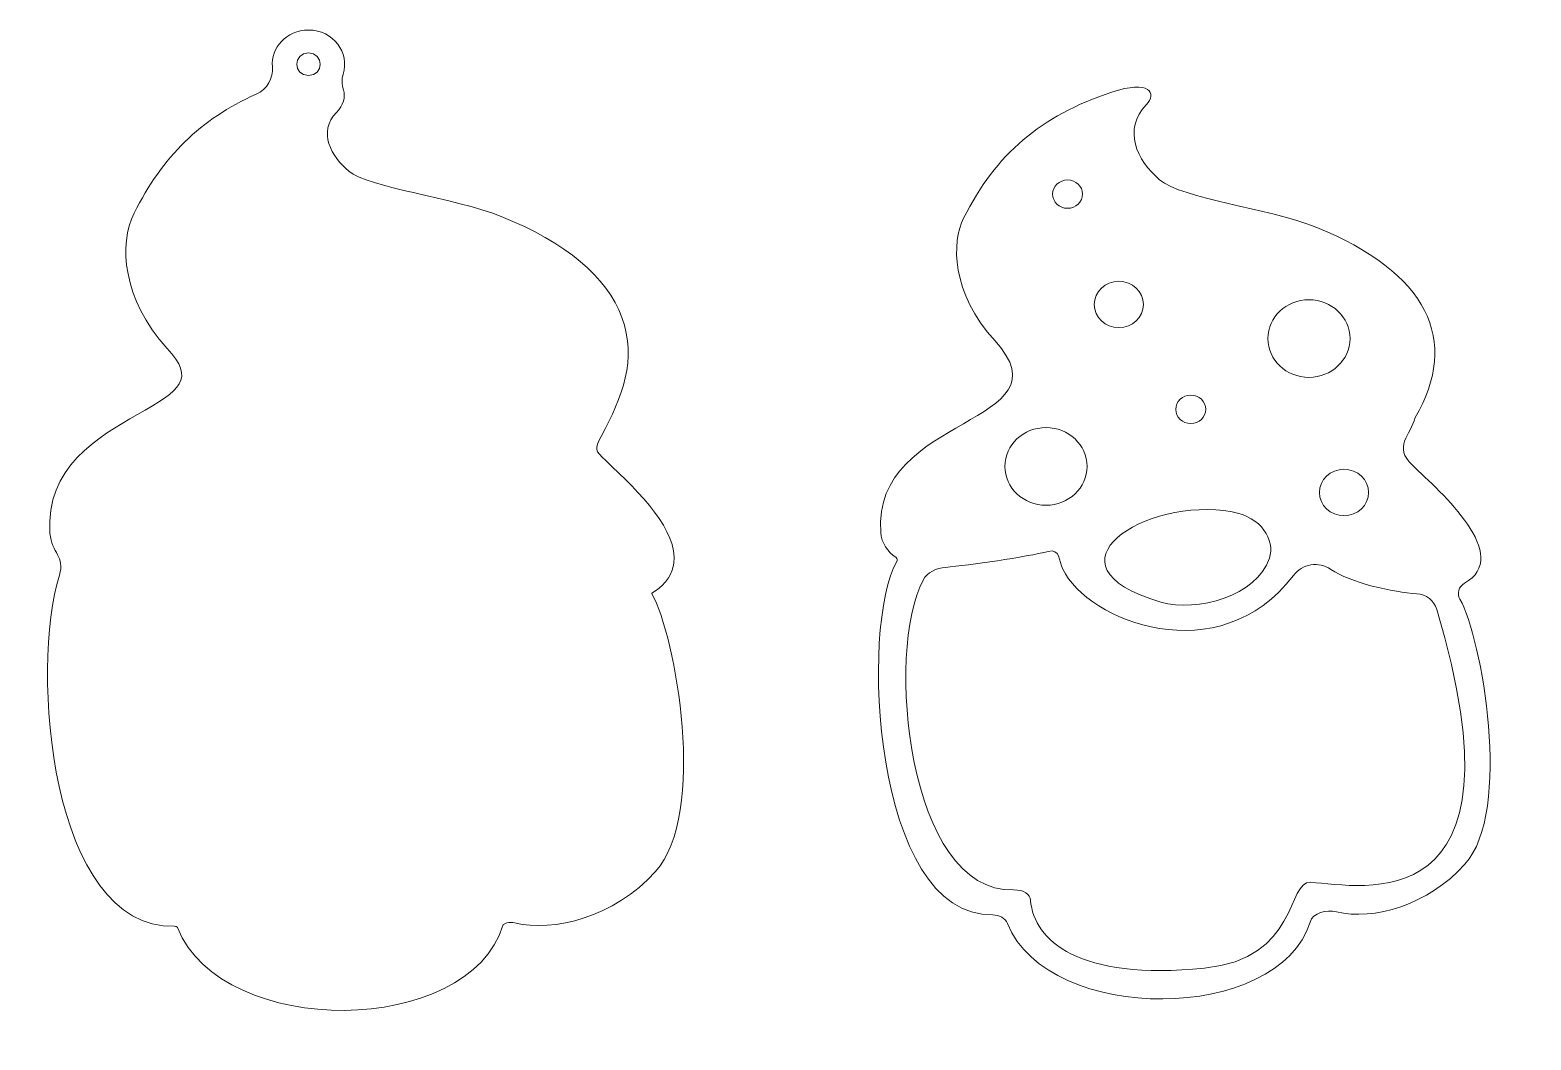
# Model space of a CAD drawing. Header units: inches. Extents: x 1.26 to 8.83, y -0.11 to 4.98.
import ezdxf

# ---------------------------------------------------------------- set-up
doc = ezdxf.new("R2010")
doc.units = ezdxf.units.IN
doc.header["$MEASUREMENT"] = 0
doc.layers.add('_U+0421_U+043B_U+043E_U+0439 1', color=7, linetype='Continuous')

msp = doc.modelspace()

# ---------------------------------------------------------------- linework, layer by layer
at = {"layer": '_U+0421_U+043B_U+043E_U+0439 1', "color": 12, "lineweight": 9, "true_color": 0xe30613}
for points, knots in [([(4.3929, 2.1409), (4.392, 2.1425), (4.3927, 2.1442), (4.3931, 2.1444), (4.4746, 2.1902), (4.4984, 2.2514), (4.504, 2.2948), (4.5249, 2.4578), (4.3377, 2.6475), (4.1605, 2.8125), (4.1052, 2.8641), (4.1025, 2.8673), (4.138, 2.9343), (4.2448, 3.1361), (4.3198, 3.3203), (4.2416, 3.5339), (4.1663, 3.7397), (3.9614, 3.9111), (3.6326, 4.0433), (3.3949, 4.1389), (2.965, 4.1871), (2.8644, 4.2713), (2.7765, 4.3449), (2.707, 4.4688), (2.8025, 4.5676), (2.8371, 4.6035), (2.8496, 4.6453), (2.8375, 4.6812), (2.8287, 4.7071), (2.8281, 4.7352), (2.8364, 4.7612), (2.8701, 4.8667), (2.788, 4.9829), (2.6614, 4.9829), (2.5486, 4.9829), (2.4723, 4.8914), (2.4792, 4.7979), (2.4834, 4.7399), (2.4529, 4.6844), (2.3972, 4.6594), (2.1161, 4.5332), (1.9268, 4.3468), (1.7814, 4.0591), (1.7034, 3.9048), (1.7225, 3.6259), (1.9487, 3.3778), (2.0909, 3.2218), (2.0189, 3.1706), (1.7982, 3.044), (1.6019, 2.9315), (1.3332, 2.7774), (1.3575, 2.4461), (1.3649, 2.3449), (1.4351, 2.3293), (1.4049, 2.2338), (1.2567, 1.7655), (1.3582, 0.4521), (1.9848, 0.4645), (1.9919, 0.4645), (1.9988, 0.4616), (2.0004, 0.4576), (2.2313, -0.1087), (3.4702, -0.0918), (3.6418, 0.4692), (3.6447, 0.4786), (3.6734, 0.4879), (3.702, 0.4811), (3.8968, 0.4349), (4.2028, 0.509), (4.4109, 0.74), (4.6738, 1.0318), (4.5144, 1.9276), (4.3929, 2.1409)], [0, 0, 0, 0, 1, 1, 1, 2, 2, 2, 3, 3, 3, 4, 4, 4, 5, 5, 5, 6, 6, 6, 7, 7, 7, 8, 8, 8, 9, 9, 9, 10, 10, 10, 11, 11, 11, 12, 12, 12, 13, 13, 13, 14, 14, 14, 15, 15, 15, 16, 16, 16, 17, 17, 17, 18, 18, 18, 19, 19, 19, 20, 20, 20, 21, 21, 21, 22, 22, 22, 23, 23, 23, 24, 24, 24, 24]), ([(2.6614, 4.7531), (2.5832, 4.7531), (2.5833, 4.8677), (2.6614, 4.8677), (2.7395, 4.8677), (2.7394, 4.7531), (2.6614, 4.7531)], [0, 0, 0, 0, 1, 1, 1, 2, 2, 2, 2]), ([(8.469, 2.1137), (8.4531, 2.1417), (8.4627, 2.1773), (8.4916, 2.1936), (8.7362, 2.3309), (8.3757, 2.6516), (8.2292, 2.7887), (8.1301, 2.8815), (8.2196, 2.9409), (8.2433, 3.0287), (8.4698, 3.4182), (8.31, 3.7607), (7.7384, 3.9906), (7.4987, 4.087), (7.0721, 4.1293), (6.9537, 4.2284), (6.8384, 4.325), (6.7675, 4.4823), (6.8872, 4.6062), (6.9442, 4.6652), (6.9019, 4.7324), (6.7136, 4.6699), (6.3522, 4.55), (6.1302, 4.3598), (5.9657, 4.0344), (5.905, 3.9145), (5.9011, 3.6598), (6.1241, 3.4152), (6.5107, 2.9912), (5.5037, 3.0483), (5.5475, 2.4501), (5.5515, 2.3962), (5.5822, 2.3532), (5.6248, 2.323), (5.6313, 2.3184), (5.6332, 2.3104), (5.6292, 2.3038), (5.443, 1.9907), (5.5029, 0.5121), (6.1134, 0.5217), (6.145, 0.5222), (6.1752, 0.5059), (6.1865, 0.4782), (6.3964, -0.0364), (7.5576, -0.0235), (7.7131, 0.4851), (7.7279, 0.5333), (7.7946, 0.5489), (7.8463, 0.5367), (8.0331, 0.4924), (8.309, 0.5716), (8.4943, 0.7772), (8.7348, 1.0442), (8.5793, 1.9203), (8.469, 2.1137)], [0, 0, 0, 0, 1, 1, 1, 2, 2, 2, 3, 3, 3, 4, 4, 4, 5, 5, 5, 6, 6, 6, 7, 7, 7, 8, 8, 8, 9, 9, 9, 10, 10, 10, 11, 11, 11, 12, 12, 12, 13, 13, 13, 14, 14, 14, 15, 15, 15, 16, 16, 16, 17, 17, 17, 18, 18, 18, 18]), ([(6.4897, 4.2272), (6.5315, 4.2272), (6.5655, 4.1952), (6.5655, 4.1556), (6.5655, 4.1161), (6.5315, 4.084), (6.4897, 4.084), (6.4478, 4.084), (6.4139, 4.1161), (6.4139, 4.1556), (6.4139, 4.1952), (6.4478, 4.2272), (6.4897, 4.2272)], [0, 0, 0, 0, 1, 1, 1, 2, 2, 2, 3, 3, 3, 4, 4, 4, 4]), ([(6.7486, 3.7163), (6.817, 3.7163), (6.8724, 3.6639), (6.8724, 3.5993), (6.8724, 3.5347), (6.817, 3.4824), (6.7486, 3.4824), (6.6803, 3.4824), (6.6248, 3.5347), (6.6248, 3.5993), (6.6248, 3.6639), (6.6803, 3.7163), (6.7486, 3.7163)], [0, 0, 0, 0, 1, 1, 1, 2, 2, 2, 3, 3, 3, 4, 4, 4, 4]), ([(7.7073, 3.6233), (7.8218, 3.6233), (7.9145, 3.5357), (7.9145, 3.4276), (7.9145, 3.3195), (7.8218, 3.2318), (7.7073, 3.2318), (7.5929, 3.2318), (7.5002, 3.3195), (7.5002, 3.4276), (7.5002, 3.5357), (7.5929, 3.6233), (7.7073, 3.6233)], [0, 0, 0, 0, 1, 1, 1, 2, 2, 2, 3, 3, 3, 4, 4, 4, 4]), ([(7.1112, 3.1422), (7.153, 3.1422), (7.1869, 3.1101), (7.1869, 3.0706), (7.1869, 3.031), (7.153, 2.999), (7.1112, 2.999), (7.0693, 2.999), (7.0354, 3.0311), (7.0354, 3.0706), (7.0354, 3.1101), (7.0693, 3.1422), (7.1112, 3.1422)], [0, 0, 0, 0, 1, 1, 1, 2, 2, 2, 3, 3, 3, 4, 4, 4, 4]), ([(6.381, 2.9787), (6.4954, 2.9787), (6.5881, 2.8911), (6.5881, 2.783), (6.5881, 2.6749), (6.4954, 2.5872), (6.381, 2.5872), (6.2666, 2.5872), (6.1738, 2.6749), (6.1738, 2.783), (6.1738, 2.8911), (6.2666, 2.9787), (6.381, 2.9787)], [0, 0, 0, 0, 1, 1, 1, 2, 2, 2, 3, 3, 3, 4, 4, 4, 4]), ([(8.008, 2.6517), (8.008, 2.5871), (7.9526, 2.5347), (7.8842, 2.5347), (7.8158, 2.5347), (7.7604, 2.5871), (7.7604, 2.6517), (7.7604, 2.7163), (7.8158, 2.7687), (7.8842, 2.7687), (7.9526, 2.7687), (8.008, 2.7163), (8.008, 2.6517)], [0, 0, 0, 0, 1, 1, 1, 2, 2, 2, 3, 3, 3, 4, 4, 4, 4]), ([(7.3198, 2.554), (7.4676, 2.5271), (7.5381, 2.413), (7.5078, 2.3199), (7.4456, 2.129), (7.1437, 2.0463), (6.9608, 2.0991), (6.3319, 2.2807), (6.8844, 2.6333), (7.3198, 2.554)], [0, 0, 0, 0, 1, 1, 1, 2, 2, 2, 3, 3, 3, 3]), ([(7.7166, 0.6865), (7.5935, 0.6953), (7.6584, 0.3006), (7.1802, 0.2532), (6.5435, 0.1901), (6.3222, 0.3918), (6.303, 0.595), (6.3001, 0.6248), (6.2734, 0.649), (6.2178, 0.6475), (5.6815, 0.6337), (5.5696, 1.8538), (5.7613, 2.2101), (5.7825, 2.2495), (5.8286, 2.2701), (5.8744, 2.274), (5.9929, 2.2842), (6.2819, 2.3261), (6.393, 2.3545), (6.4521, 2.3696), (6.4455, 2.3073), (6.4657, 2.2652), (6.592, 2.0024), (7.2539, 1.741), (7.6292, 2.2329), (7.6734, 2.2908), (7.7572, 2.3064), (7.818, 2.2637), (7.9127, 2.1974), (8.1362, 2.1472), (8.251, 2.1411), (8.2994, 2.1385), (8.3392, 2.1056), (8.3523, 2.0618), (8.8273, 0.4752), (7.9709, 0.6685), (7.7166, 0.6865)], [0, 0, 0, 0, 1, 1, 1, 2, 2, 2, 3, 3, 3, 4, 4, 4, 5, 5, 5, 6, 6, 6, 7, 7, 7, 8, 8, 8, 9, 9, 9, 10, 10, 10, 11, 11, 11, 12, 12, 12, 12])]:
    msp.add_open_spline(points, degree=3, knots=knots, dxfattribs=at)

doc.saveas('drawing.dxf')
